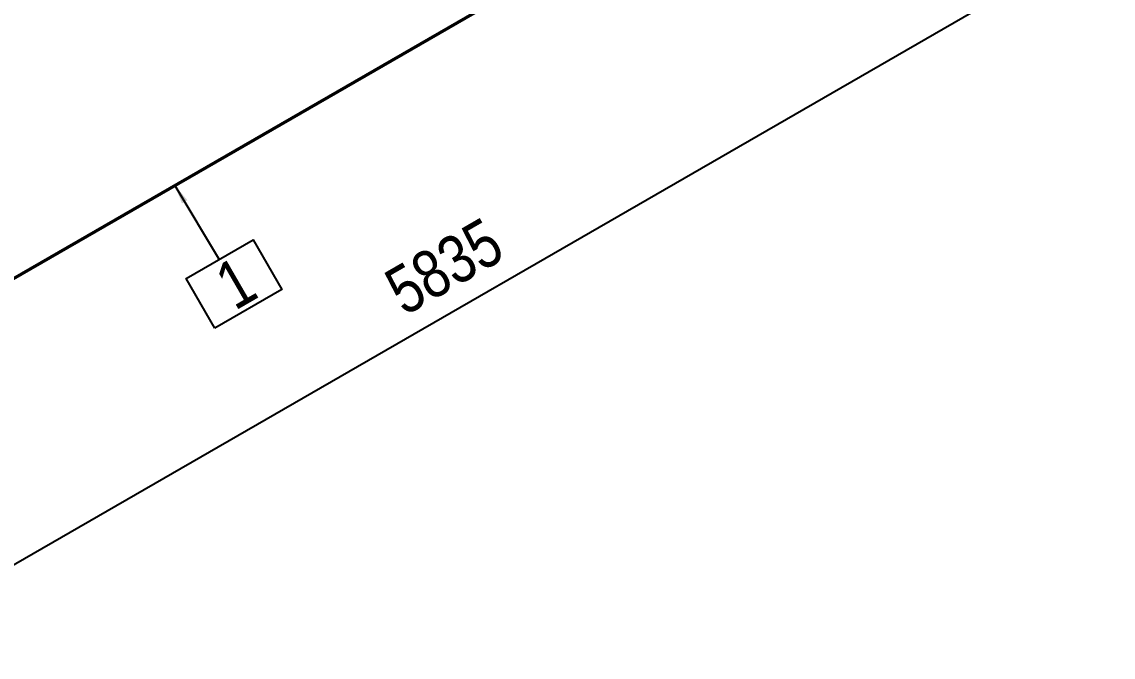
# Model space of a CAD drawing. Header units: millimetres. Extents: x 0 to 594, y 0 to 420.
# Drawn here: x 336.5 to 393.6, y 137.4 to 170.6 of the extents above; entities that cross this region are included whole.
import ezdxf
from ezdxf import colors
from ezdxf.entities.mleader import LeaderData, LeaderLine
from ezdxf.enums import TextEntityAlignment as Align
from ezdxf.math import Vec2, Vec3

# ---------------------------------------------------------------- set-up
doc = ezdxf.new("R2010")
doc.units = ezdxf.units.MM
doc.header["$LTSCALE"] = 0.25
doc.layers.add('주석', color=7, linetype='Continuous')
doc.layers.add('치수', color=1, linetype='Continuous')
doc.layers.add('파이프 작은 보어', color=30, linetype='Continuous', lineweight=50)
doc.styles.add('AdskIsoAnnotation', font='arial.ttf', dxfattribs={"width": 0.8, "height": 1})
doc.styles.add('AdskIsoMetric', font='arial.ttf', dxfattribs={"width": 0.8, "height": 2.5})
doc.styles.add('AdskIsoMetric-30', font='arial.ttf', dxfattribs={"width": 0.8, "height": 2.5})
doc.styles.get("Standard").update_dxf_attribs({"font": 'arial.ttf'})
doc.dimstyles.new('AdskIsoMetric', dxfattribs={"dimtxt": 2.5, "dimasz": 2.5, "dimexe": 1, "dimexo": 2, "dimgap": 0.8, "dimtad": 1, "dimdec": 0, "dimrnd": 1, "dimzin": 0, "dimdsep": 46, "dimtxsty": 'AdskIsoMetric', "dimcen": 0, "dimclrt": 7, "dimadec": 0, "dimazin": 0, "dimtfac": 1, "dimtdec": 0, "dimtmove": 1, "dimatfit": 3, "dimfxl": 0, "dimfrac": 2, "dimtolj": 1, "dimtzin": 0, "dimarcsym": 0})

# ---------------------------------------------------------------- blocks, each defined once
blk = doc.blocks.new('*D45')
at = {"layer": 'Defpoints', "color": 0}
for p in [(379.579, 182.348), (392.569, 174.848), (315.673, 145.452)]:
    blk.add_point(p, dxfattribs=at)
at = {"layer": '치수', "color": 0, "lineweight": -2}
for p, q in [((381.579, 181.193), (393.569, 174.271)), ((330.828, 139.202), (390.404, 173.598)), ((317.673, 144.297), (329.663, 137.375))]:
    blk.add_line(p, q, dxfattribs=at)
at = {"layer": '치수', "color": 0}
for points in [[(390.196, 173.959), (390.612, 173.237), (392.569, 174.848)], [(330.62, 139.563), (331.036, 138.841), (328.663, 137.952)]]:
    blk.add_solid(points, dxfattribs=at)
at = {"layer": '치수', "color": 7, "insert": (358.569, 157.836), "char_height": 2.5, "attachment_point": 5, "rotation": 30, "style": 'AdskIsoMetric-30'}
blk.add_mtext('\\A1;5835', dxfattribs=at)
blk = doc.blocks.new('AnnoRect')
at = {"color": 0, "linetype": 'ByBlock', "lineweight": -2}
blk.add_wipeout([(-0.81, -0.6), (-0.81, 0.6), (0.81, 0.6), (0.81, -0.6)], dxfattribs=at)
blk.add_lwpolyline([(-0.81, -0.6), (-0.81, 0.6), (0.81, 0.6), (0.81, -0.6)], close=True, dxfattribs=at)
at = {"color": 0, "linetype": 'ByBlock', "lineweight": -2, "style": 'AdskIsoAnnotation', "width": 0.8}
blk.add_attdef('XX', text='', height=1, dxfattribs=at).set_placement((0, 0), align=Align.MIDDLE_CENTER)

msp = doc.modelspace()

# ---------------------------------------------------------------- linework, layer by layer
at = {"layer": '파이프 작은 보어'}
msp.add_lwpolyline([(320.976, 148.5138), (374.2753, 179.2863)], dxfattribs=at)

# ---------------------------------------------------------------- dimensions: what is measured, and where the dimension line sits
at = {"layer": '치수'}
dim = msp.add_linear_dim(base=(392.569, 174.8481), p1=(315.6727, 145.452), p2=(379.5786, 182.3481), angle=30, text='5835', dimstyle='AdskIsoMetric', override={"dimtad": 0, "dimlfac": 79.078869, "dimtxsty": 'AdskIsoMetric-30', "dimse1": 0, "dimse2": 0, "dimsd1": 0, "dimsd2": 0, "dimtmove": 1}, dxfattribs=at)
dim.commit()
dim.dimension.update_dxf_attribs({"geometry": '*D45', "text_midpoint": (358.5688, 157.836), "dimtype": 160})

# ---------------------------------------------------------------- leaders
at = {"layer": '주석'}
ml = msp.add_multileader_mtext('Standard', dxfattribs=at)
ml.set_content('')
ml.set_leader_properties()
ml.build(insert=Vec2(0, 0))
ml.multileader.update_dxf_attribs({"dogleg_length": 0, "arrow_head_size": 0})
ctx = ml.context
ctx.base_point, ctx.arrow_head_size, ctx.plane_origin = Vec3(346.7978, 158.2091), 0, Vec3(-0.431, 12.9223)
notes = []
notes.append((ctx, [(0, (1, 1, 0), (346.7978, 158.2091), (-1, 0), 0, [(0, [(344.4767, 162.082)], 0, [])])]))
ctx.mtext, ml.multileader.dxf.content_type = None, 0
for ctx, leaders in notes:
    for number, flags, end, landing, length, lines in leaders:
        leader = LeaderData()
        leader.index, (leader.has_last_leader_line, leader.has_dogleg_vector, leader.attachment_direction) = number, flags
        leader.last_leader_point, leader.dogleg_vector, leader.dogleg_length = Vec3(end), Vec3(landing), length
        for number, points, colour, breaks in lines:
            line = LeaderLine()
            line.index, line.vertices, line.color, line.breaks = number, Vec3.list(points), colors.encode_raw_color(colour), breaks
            leader.lines.append(line)
        ctx.leaders.append(leader)

# ---------------------------------------------------------------- next in the draw order: block references
ref = msp.add_blockref('AnnoRect', (347.569, 156.9223), dxfattribs=dict(at, xscale=2.5, yscale=2.5, zscale=2.5, rotation=29.99999999998226))
ref.add_attrib('XX_001', '1', (347.6141, 155.499), dxfattribs={"layer": '0', "color": 0, "linetype": 'ByBlock', "lineweight": -2, "height": 2.5, "rotation": 30, "style": 'AdskIsoAnnotation', "width": 0.8})

doc.saveas('drawing.dxf')
